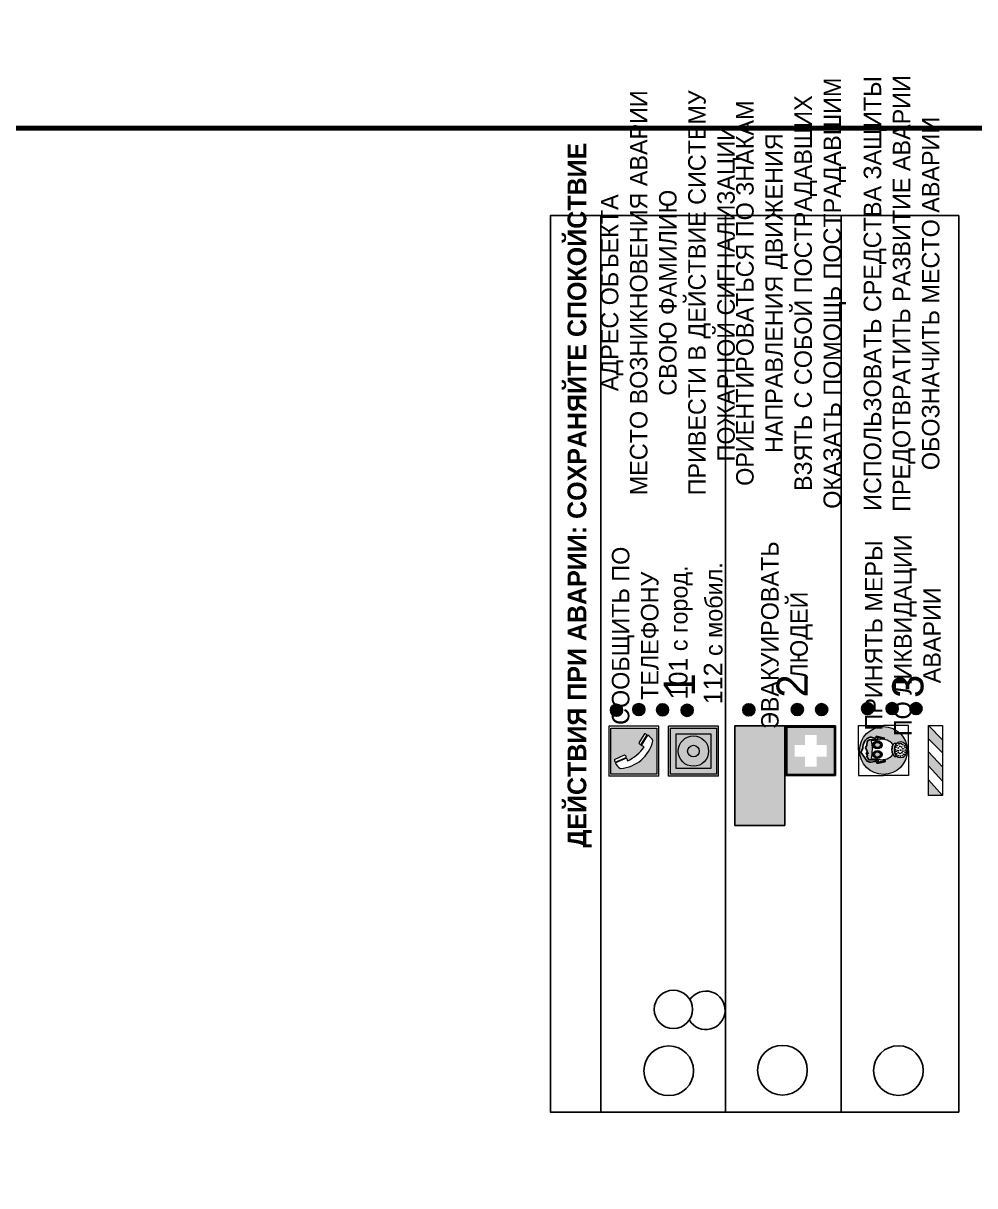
# Model space of a CAD drawing. Header units: millimetres. Extents: x 13810 to 67229, y 12374 to 21950.
# Drawn here: x 25630.8 to 25783.3, y 18913.3 to 19099.7 of the extents above; entities that cross this region are included whole.
import ezdxf

# ---------------------------------------------------------------- set-up
doc = ezdxf.new("R2010")
doc.units = ezdxf.units.MM
doc.styles.add('обычный', font='arial.ttf')

# ---------------------------------------------------------------- blocks, each defined once
blk = doc.blocks.new('A$C32E8229D')
at = {"true_color": 0xffffff}
blk.add_hatch(color=7, dxfattribs=at).paths.add_polyline_path([(0, 0), (0, -8), (16, -8), (16, 0)])
h = blk.add_hatch(color=126)
h.paths.add_polyline_path([(0.2, -0.2), (15.8, -0.2), (15.8, -7.8), (0.2, -7.8)])
h.paths.add_polyline_path([(13.49, -2.05), (12.08, -2.05), (11.37, -2.63, 0.162397), (11.29, -2.84), (11.29, -3.63), (10.35, -3.63), (10.35, -4.05), (11.68, -4.05), (11.68, -3.48), (12.26, -4.28), (11.29, -5.1), (11.29, -6.78), (11.85, -6.78), (11.85, -5.44), (12.8, -4.64), (12.8, -5.94), (14.46, -5.94), (14.46, -5.39), (13.45, -5.39), (13.45, -3.97), (12.46, -2.59), (13.15, -2.59), (13.69, -3.34), (14.18, -3)], flags=16)
h.paths.add_polyline_path([(10.74, -1.82, 1), (11.8, -1.82, 1)], flags=16)
h.paths.add_polyline_path([(9.39, -3.59), (5.99, -3.59), (6.56, -3.03), (5.91, -3.03), (5.1, -3.83), (5.91, -4.64), (6.56, -4.64), (5.99, -4.09), (9.39, -4.09)], flags=16)
h.paths.add_polyline_path([(4.29, -1.08), (1.72, -1.08), (1.72, -6.6), (4.29, -6.6)], flags=16)
at = {"color": 126}
blk.add_lwpolyline([(16, -8), (0, -8), (0, 0), (16, 0)], close=True, dxfattribs=at)
blk = doc.blocks.new('A$C18900ED3')
h = blk.add_hatch(color=126)
h.paths.add_polyline_path([(-0.18, -0.18), (-7.02, -0.18), (-7.02, -7.02), (-0.18, -7.02)])
h.paths.add_polyline_path([(-5.89, -4.46), (-5.89, -2.77), (-4.46, -2.77), (-4.46, -1.31), (-2.77, -1.31), (-2.77, -2.77), (-1.33, -2.77), (-1.33, -4.46), (-2.77, -4.46), (-2.77, -5.89), (-4.46, -5.89), (-4.46, -4.46)], flags=16)
at = {"color": 126}
for p, q in [((-7.2, 0), (-7.2, -7.2)), ((0, 0), (-7.2, 0)), ((0, -7.2), (0, 0)), ((-7.02, -7.02), (-7.02, -0.18)), ((-7.02, -0.18), (-0.18, -0.18)), ((-0.18, -0.18), (-0.18, -7.02)), ((-7.2, -7.2), (0, -7.2)), ((-0.18, -7.02), (-7.02, -7.02))]:
    blk.add_line(p, q, dxfattribs=at)
blk = doc.blocks.new('A$C456E1F9C')
at = {"lineweight": 5}
h = blk.add_hatch(color=242, dxfattribs=at)
h.paths.add_polyline_path([(0.51, -1.47), (0.51, -13.26), (12.29, -13.26), (12.29, -1.47)])
h.paths.add_polyline_path([(5.42, -4.95, -0.254479), (4.78, -5.4), (3.52, -2.53, -0.209735), (4.23, -2.4)], flags=16)
h.paths.add_polyline_path([(8.53, -8.6), (10.87, -10.17), (10.54, -10.76), (8.03, -9.13, -0.192251)], flags=16)
h.paths.add_polyline_path([(4.61, -5.49, 0.005518), (3.87, -5.72, 0.128647), (7.49, -10.01, 0.00809), (7.83, -9.33), (10.47, -10.97, -0.16736), (8.99, -12.25, -0.327862), (1.95, -3.95, -0.166952), (3.36, -2.62)], flags=16)
at = {"color": 242, "lineweight": 5}
for p, q in [((0, -13.77), (0, -0.97)), ((12.8, -0.97), (0, -0.97)), ((4.61, -5.49), (3.36, -2.62)), ((3.52, -2.53), (4.78, -5.4)), ((4.23, -2.4), (5.42, -4.95)), ((12.8, -13.77), (12.8, -0.97)), ((10.81, -10.12), (8.53, -8.6)), ((7.83, -9.33), (10.47, -10.97)), ((8.03, -9.13), (10.54, -10.76)), ((10.54, -10.76), (10.8, -10.3)), ((10.8, -10.3), (10.81, -10.12)), ((0, -13.77), (12.8, -13.77))]:
    blk.add_line(p, q, dxfattribs=at)
blk.add_lwpolyline([(0.51, -1.47), (12.29, -1.47), (12.29, -13.26), (0.51, -13.26)], close=True, dxfattribs=at)
for centre, radius, start, end in [((4.59, -5.34), 2.99, 114.2845, 152.1974), ((4.02, -3.27), 0.891, 76.3284, 123.7092), ((11.12, -3.31), 9.19, 183.9915, 256.6009), ((14.98, -39.1), 35.17, 107.1487, 108.4135), ((13.86, -0.94), 11.08, 205.5536, 234.8762), ((4.68, -4.59), 0.824, 276.9621, 334.0723), ((8.94, -9.5), 0.989, 114.4092, 157.9388), ((-13.31, 0.8), 23.44, 332.5487, 334.4027), ((7.87, -9.46), 3, 291.9291, 329.9329)]:
    blk.add_arc(centre, radius, start, end, dxfattribs=at)
blk = doc.blocks.new('A$C54414219')
at = {"true_color": 0xffffff}
h = blk.add_hatch(color=7, dxfattribs=at)
h.paths.add_polyline_path([(2.39, -9.45), (2.39, -18.3), (11.23, -18.3), (11.23, -9.45)], flags=0)
h.paths.add_polyline_path([(10.71, -13.87, -1), (2.92, -13.87, -1)], flags=0)
h.paths.add_polyline_path([(8.3, -13.87, -1), (5.33, -13.87, -1)], flags=0)
h.paths.add_polyline_path([(0.41, -7.47), (0.41, -20.27), (13.21, -20.27), (13.21, -7.47)])
h.paths.add_polyline_path([(0.92, -19.77), (12.71, -19.77), (12.71, -7.98), (0.92, -7.98)], flags=16)
h.paths.add_polyline_path([(11.23, -9.45), (11.23, -18.3), (2.39, -18.3), (2.39, -9.45)], flags=0)
at = {"lineweight": 5}
h = blk.add_hatch(color=242, dxfattribs=at)
h.paths.add_polyline_path([(12.71, -7.98), (0.92, -7.98), (0.92, -19.77), (12.71, -19.77)])
h.paths.add_polyline_path([(11.23, -18.3), (2.39, -18.3), (2.39, -9.45), (11.23, -9.45)], flags=16)
h.paths.add_polyline_path([(10.71, -13.87, -1), (2.92, -13.87, -1)], flags=0)
h.paths.add_polyline_path([(8.3, -13.87, -1), (5.33, -13.87, -1)], flags=0)
at = {"true_color": 0xffffff}
h = blk.add_hatch(color=7, dxfattribs=at)
h.paths.add_polyline_path([(2.39, -9.45), (2.39, -18.3), (11.23, -18.3), (11.23, -9.45)])
h.paths.add_polyline_path([(10.71, -13.87, -1), (2.92, -13.87, -1)], flags=16)
h.paths.add_polyline_path([(8.3, -13.87, -1), (5.33, -13.87, -1)], flags=0)
at = {"lineweight": 5}
h = blk.add_hatch(color=242, dxfattribs=at)
h.paths.add_polyline_path([(2.92, -13.87, 1), (10.71, -13.87, 1)])
h.paths.add_polyline_path([(8.3, -13.87, -1), (5.33, -13.87, -1)], flags=16)
at = {"color": 242, "lineweight": 5}
for p, q in [((0.41, -20.27), (0.41, -7.47)), ((0.41, -7.47), (13.21, -7.47)), ((0.41, -7.47), (13.21, -7.47)), ((13.21, -20.27), (13.21, -7.47)), ((0.41, -20.27), (13.21, -20.27))]:
    blk.add_line(p, q, dxfattribs=at)
for points in [[(0.92, -7.98), (12.71, -7.98), (12.71, -19.77), (0.92, -19.77)], [(2.39, -9.45), (11.23, -9.45), (11.23, -18.3), (2.39, -18.3)]]:
    blk.add_lwpolyline(points, close=True, dxfattribs=at)
for radius in [3.89, 1.49]:
    blk.add_circle((6.81, -13.87), radius, dxfattribs=at)
blk = doc.blocks.new('A$C38D26F80')
h = blk.add_hatch(color=5)
h.dxf.hatch_style = 1
h.paths.add_polyline_path([(-8.77, -4.48, 1), (-0.19, -4.48, 1)])
h.paths.add_polyline_path([(-6.75, -3.58), (-6.75, -3.31), (-6.62, -3.22), (-6.5, -3.22), (-6.42, -3.3), (-6.39, -3.28), (-6.59, -2.23), (-6.59, -2.01), (-6.38, -1.58), (-4.76, -0.4), (-4.13, -0.79, -0.362848), (-2.1, -2.1, -0.201049), (-2.17, -2.48, 0.085434), (-2.26, -3.13), (-1.9, -3.16), (-2.25, -4.7), (-2.4, -4.59), (-2.43, -4.34), (-2.36, -4.34), (-2.14, -3.34), (-2.47, -3.42), (-2.58, -1.95), (-2.77, -1.58), (-3.58, -1.52), (-3.92, -1.26), (-5.05, -1.73), (-4.87, -1.39), (-5.41, -1.6), (-5.41, -1.46), (-6.13, -1.87), (-6.18, -3.5), (-6.56, -3.47), (-6.37, -4.59), (-6.16, -4.43), (-6.16, -4.66), (-6.36, -4.79), (-6.37, -4.8), (-6.51, -4.76)], flags=16)
h.paths.add_polyline_path([(-6.51, -4.76), (-6.36, -4.79), (-6.37, -4.8)], flags=0)
h.paths.add_polyline_path([(-5.92, -2.34, 0.089508), (-2.67, -2.35), (-2.48, -3.88, -0.268602), (-3.4, -6.18, 0.262449), (-5.2, -6.18, -0.268602), (-6.11, -3.88)], flags=16)
edge = h.paths.add_edge_path(flags=16)
edge.add_ellipse((-5.19, -3.41), major_axis=(0, 0.842), ratio=0.848992, start_angle=0, end_angle=360)
edge = h.paths.add_edge_path(flags=0)
edge.add_ellipse((-5.19, -3.39), major_axis=(0, 0.665), ratio=0.853798, start_angle=0, end_angle=360)
edge = h.paths.add_edge_path(flags=0)
edge.add_ellipse((-5.19, -3.4), major_axis=(0, 0.528), ratio=0.864094, start_angle=0, end_angle=360)
edge = h.paths.add_edge_path(flags=16)
edge.add_ellipse((-3.47, -3.4), major_axis=(0, 0.842), ratio=0.848992, start_angle=0, end_angle=360)
h.paths.add_polyline_path([(-3.13, -6.45), (-3.13, -6.84, 0.383174), (-5.57, -6.85), (-5.57, -6.49, -0.369952)], flags=16)
edge = h.paths.add_edge_path(flags=0)
edge.add_ellipse((-3.47, -3.39), major_axis=(0, 0.665), ratio=0.853798, start_angle=0, end_angle=360)
edge = h.paths.add_edge_path(flags=0)
edge.add_ellipse((-3.47, -3.4), major_axis=(0, 0.528), ratio=0.864094, start_angle=0, end_angle=360)
edge = h.paths.add_edge_path(flags=16)
edge.add_ellipse((-4.34, -7.57), major_axis=(-1.48, 0), ratio=0.744955, start_angle=0, end_angle=360)
h.paths.add_polyline_path([(-5.01, -6.85, -1), (-5.15, -6.85, -1)], flags=0)
h.paths.add_polyline_path([(-5.33, -7.14, -1), (-5.47, -7.14, -1)], flags=0)
h.paths.add_polyline_path([(-4.61, -6.71, -1), (-4.74, -6.71, -1)], flags=16)
h.paths.add_polyline_path([(-5.43, -7.51, -1), (-5.57, -7.51, -1)], flags=0)
h.paths.add_polyline_path([(-4.26, -6.67, -1), (-4.4, -6.67, -1)], flags=16)
h.paths.add_polyline_path([(-4.74, -7.14, -1), (-4.88, -7.14, -1)], flags=0)
h.paths.add_polyline_path([(-4.93, -7.43, -1), (-5.07, -7.43, -1)], flags=0)
h.paths.add_polyline_path([(-4.41, -7.07, -1), (-4.54, -7.07, -1)], flags=0)
h.paths.add_polyline_path([(-5.33, -7.87, -1), (-5.46, -7.87, -1)], flags=0)
h.paths.add_polyline_path([(-3.8, -6.71, -1), (-3.94, -6.71, -1)], flags=16)
h.paths.add_polyline_path([(-4.85, -7.78, -1), (-4.98, -7.78, -1)], flags=0)
h.paths.add_polyline_path([(-3.96, -7.14, -1), (-4.1, -7.14, -1)], flags=0)
h.paths.add_polyline_path([(-4.33, -7.53, -1), (-4.47, -7.53, -1)], flags=0)
h.paths.add_polyline_path([(-5.09, -8.12, -1), (-5.23, -8.12, -1)], flags=0)
h.paths.add_polyline_path([(-3.5, -6.94, -1), (-3.64, -6.94, -1)], flags=0)
h.paths.add_polyline_path([(-4.54, -7.97, -1), (-4.68, -7.97, -1)], flags=0)
h.paths.add_polyline_path([(-3.66, -7.39, -1), (-3.8, -7.39, -1)], flags=0)
h.paths.add_polyline_path([(-4.73, -8.35, -1), (-4.86, -8.35, -1)], flags=0)
h.paths.add_polyline_path([(-4.09, -7.96, -1), (-4.23, -7.96, -1)], flags=0)
h.paths.add_polyline_path([(-3.77, -7.74, -1), (-3.91, -7.74, -1)], flags=0)
h.paths.add_polyline_path([(-3.22, -7.27, -1), (-3.35, -7.27, -1)], flags=0)
h.paths.add_polyline_path([(-4.34, -8.4, -1), (-4.47, -8.4, -1)], flags=0)
h.paths.add_polyline_path([(-3.16, -7.61, -1), (-3.3, -7.61, -1)], flags=0)
h.paths.add_polyline_path([(-3.9, -8.35, -1), (-4.04, -8.35, -1)], flags=0)
h.paths.add_polyline_path([(-3.32, -7.91, -1), (-3.46, -7.91, -1)], flags=0)
h.paths.add_polyline_path([(-3.55, -8.23, -1), (-3.69, -8.23, -1)], flags=0)
at = {"color": 5, "lineweight": 5}
for p, q in [((-4.48, 0), (-8.96, 0)), ((-8.96, 0), (-8.96, -4.48)), ((-4.48, 0), (0, 0)), ((0, 0), (0, -4.48)), ((-6.59, -2.01), (-6.38, -1.58)), ((-6.59, -2.23), (-6.59, -2.01)), ((-6.38, -1.58), (-4.76, -0.4)), ((-6.13, -1.87), (-6.18, -3.5)), ((-5.41, -1.46), (-6.13, -1.87)), ((-4.87, -1.39), (-5.41, -1.6)), ((-5.41, -1.6), (-5.41, -1.46)), ((-3.92, -1.26), (-5.05, -1.73)), ((-5.05, -1.73), (-4.87, -1.39)), ((-4.76, -0.4), (-4.13, -0.79)), ((-3.58, -1.52), (-3.92, -1.26)), ((-2.77, -1.58), (-3.58, -1.52)), ((-2.58, -1.95), (-2.77, -1.58)), ((-2.47, -3.42), (-2.58, -1.95)), ((-6.75, -3.31), (-6.62, -3.22)), ((-6.75, -3.58), (-6.75, -3.31)), ((-6.51, -4.76), (-6.75, -3.58)), ((-6.62, -3.22), (-6.5, -3.22)), ((-6.39, -3.28), (-6.59, -2.23)), ((-6.18, -3.5), (-6.56, -3.47)), ((-6.56, -3.47), (-6.37, -4.59)), ((-6.5, -3.22), (-6.42, -3.3)), ((-6.42, -3.3), (-6.39, -3.28)), ((-5.92, -2.34), (-6.11, -3.88)), ((-2.67, -2.34), (-2.48, -3.88)), ((-2.14, -3.34), (-2.47, -3.42)), ((-2.36, -4.34), (-2.14, -3.34)), ((-1.9, -3.16), (-2.26, -3.13)), ((-2.25, -4.7), (-1.9, -3.16)), ((-8.96, -8.96), (-8.96, -4.48)), ((-6.37, -4.8), (-6.51, -4.76)), ((-6.37, -4.59), (-6.16, -4.43)), ((-6.16, -4.66), (-6.37, -4.8)), ((-6.16, -4.43), (-6.16, -4.66)), ((-2.43, -4.34), (-2.4, -4.59)), ((-2.43, -4.34), (-2.36, -4.34)), ((-2.4, -4.59), (-2.25, -4.7)), ((0, -8.96), (0, -4.48)), ((-5.57, -6.49), (-5.57, -6.85)), ((-3.13, -6.45), (-3.13, -6.84)), ((-4.48, -8.96), (-8.96, -8.96)), ((-4.48, -8.96), (0, -8.96))]:
    blk.add_line(p, q, dxfattribs=at)
at = {"color": 5}
for p, q in [((-6.59, -2.01), (-6.38, -1.58)), ((-6.59, -2.23), (-6.59, -2.01)), ((-6.38, -1.58), (-4.76, -0.4)), ((-6.13, -1.87), (-6.18, -3.5)), ((-5.41, -1.46), (-6.13, -1.87)), ((-4.87, -1.39), (-5.41, -1.6)), ((-5.41, -1.6), (-5.41, -1.46)), ((-3.92, -1.26), (-5.05, -1.73)), ((-5.05, -1.73), (-4.87, -1.39)), ((-4.76, -0.4), (-4.13, -0.79)), ((-3.58, -1.52), (-3.92, -1.26)), ((-2.77, -1.58), (-3.58, -1.52)), ((-2.58, -1.95), (-2.77, -1.58)), ((-2.47, -3.42), (-2.58, -1.95)), ((-6.75, -3.31), (-6.62, -3.22)), ((-6.75, -3.58), (-6.75, -3.31)), ((-6.51, -4.76), (-6.75, -3.58)), ((-6.62, -3.22), (-6.5, -3.22)), ((-6.39, -3.28), (-6.59, -2.23)), ((-6.18, -3.5), (-6.56, -3.47)), ((-6.56, -3.47), (-6.37, -4.59)), ((-6.5, -3.22), (-6.42, -3.3)), ((-6.42, -3.3), (-6.39, -3.28)), ((-2.14, -3.34), (-2.47, -3.42)), ((-2.36, -4.34), (-2.14, -3.34)), ((-2.26, -3.13), (-1.9, -3.16)), ((-1.9, -3.16), (-2.25, -4.7)), ((-6.37, -4.8), (-6.51, -4.76)), ((-6.36, -4.79), (-6.51, -4.76)), ((-6.37, -4.59), (-6.16, -4.43)), ((-6.16, -4.66), (-6.37, -4.8)), ((-6.16, -4.66), (-6.36, -4.79)), ((-6.16, -4.43), (-6.16, -4.66)), ((-2.4, -4.59), (-2.43, -4.34)), ((-2.43, -4.34), (-2.36, -4.34)), ((-2.25, -4.7), (-2.4, -4.59))]:
    blk.add_line(p, q, dxfattribs=at)
at = {"color": 5, "lineweight": 5}
for centre, radius in [((-4.48, -4.48), 4.29), ((-5.5, -7.51), 0.0678), ((-5.4, -7.14), 0.0678), ((-5.4, -7.87), 0.0678), ((-5.16, -8.12), 0.0678), ((-5.08, -6.85), 0.0678), ((-5, -7.43), 0.0678), ((-4.91, -7.78), 0.0678), ((-4.81, -7.14), 0.0678), ((-4.79, -8.35), 0.0678), ((-4.67, -6.71), 0.0678), ((-4.61, -7.97), 0.0678), ((-4.47, -7.07), 0.0678), ((-4.4, -7.53), 0.0678), ((-4.4, -8.4), 0.0678), ((-4.33, -6.67), 0.0678), ((-4.16, -7.96), 0.0678), ((-4.03, -7.14), 0.0678), ((-3.97, -8.35), 0.0678), ((-3.87, -6.71), 0.0678), ((-3.84, -7.74), 0.0678), ((-3.73, -7.39), 0.0678), ((-3.62, -8.23), 0.0678), ((-3.57, -6.94), 0.0678), ((-3.39, -7.91), 0.0678), ((-3.28, -7.27), 0.0678), ((-3.23, -7.61), 0.0678)]:
    blk.add_circle(centre, radius, dxfattribs=at)
at = {"color": 5}
for centre, radius, start, end in [((-3.89, -2.66), 1.88, 17.387, 97.1599), ((-0.35, -3.07), 1.91, 162.2553, 181.7878), ((-2.6, -2.2), 0.511, 326.3906, 11.8614)]:
    blk.add_arc(centre, radius, start, end, dxfattribs=at)
at = {"color": 5, "lineweight": 5}
for centre, radius, start, end in [((-3.66, -4.24), 2.47, 171.573, 231.7124), ((-4.28, 6.66), 9.15, 259.6987, 280.1569), ((-4.93, -4.24), 2.47, 308.2876, 8.427), ((-0.47, -3.05), 1.79, 161.5846, 182.4584), ((-2.6, -2.2), 0.513, 326.4781, 11.7739), ((-4.33, -7.88), 1.87, 50.358, 131.5662), ((-4.3, -7.78), 1.83, 60.5889, 119.4111), ((-4.34, -8.2), 1.82, 48.4943, 132.3565)]:
    blk.add_arc(centre, radius, start, end, dxfattribs=at)
for centre, major_axis, ratio in [((-5.19, -3.41), (0, 0.842), 0.848992), ((-5.19, -3.39), (0, 0.665), 0.853798), ((-5.19, -3.4), (0, 0.528), 0.864094), ((-3.47, -3.4), (0, 0.842), 0.848992), ((-3.47, -3.39), (0, 0.665), 0.853798), ((-3.47, -3.4), (0, 0.528), 0.864094), ((-4.34, -7.57), (-1.48, 0), 0.744955)]:
    blk.add_ellipse(centre, major_axis=major_axis, ratio=ratio, dxfattribs=at)
blk = doc.blocks.new('A$C47DD6509')
at = {"lineweight": 5}
for points in [[(-8.69, 0), (-11.19, 0), (-11.19, -2.22)], [(-4.22, 0), (-6.45, 0), (-8.91, -2.22), (-6.61, -2.22)], [(0, 0), (-2.09, 0), (-4.36, -2.22), (-2.29, -2.22)]]:
    blk.add_hatch(color=242, dxfattribs=at).paths.add_polyline_path(points)
at = {"color": 242, "lineweight": 5}
for p, q in [((-11.19, -2.22), (-8.69, 0)), ((-11.19, -2.22), (-11.19, 0)), ((-11.19, 0), (-8.69, 0)), ((-11.19, 0), (0, 0)), ((-8.91, -2.22), (-6.45, 0)), ((-6.61, -2.22), (-4.22, 0)), ((-4.36, -2.22), (-2.09, 0)), ((-2.29, -2.22), (0, 0)), ((0, 0), (0, -2.22)), ((0, -2.22), (-11.19, -2.22))]:
    blk.add_line(p, q, dxfattribs=at)

msp = doc.modelspace()

# ---------------------------------------------------------------- hatches: boundary and pattern name
h = msp.add_hatch(color=256)
h.dxf.hatch_style = 1
h.paths.add_polyline_path([(25766.13, 18988.81, 1), (25766.13, 18990.74, 1)])
h = msp.add_hatch(color=256)
h.dxf.hatch_style = 1
h.paths.add_polyline_path([(25770.07, 18988.8, 1), (25770.07, 18990.73, 1)])
h = msp.add_hatch(color=256)
h.dxf.hatch_style = 1
h.paths.add_polyline_path([(25773.9, 18988.8, 1), (25773.9, 18990.74, 1)])
h = msp.add_hatch(color=256)
h.dxf.hatch_style = 1
h.paths.add_polyline_path([(25725.88, 18988.55, 1), (25725.88, 18990.48, 1)])
h = msp.add_hatch(color=256)
h.dxf.hatch_style = 1
h.paths.add_polyline_path([(25729.46, 18988.65, 1), (25729.46, 18990.58, 1)])
h = msp.add_hatch(color=256)
h.dxf.hatch_style = 1
h.paths.add_polyline_path([(25733.27, 18988.61, 1), (25733.27, 18990.55, 1)])
h = msp.add_hatch(color=256)
h.dxf.hatch_style = 1
h.paths.add_polyline_path([(25737.2, 18988.53, 1), (25737.2, 18990.46, 1)])
h = msp.add_hatch(color=256)
h.dxf.hatch_style = 1
h.paths.add_polyline_path([(25747.09, 18988.62, 1), (25747.09, 18990.55, 1)])
h = msp.add_hatch(color=256)
h.dxf.hatch_style = 1
h.paths.add_polyline_path([(25754.87, 18988.66, 1), (25754.87, 18990.59, 1)])
h = msp.add_hatch(color=256)
h.dxf.hatch_style = 1
h.paths.add_polyline_path([(25758.77, 18988.65, 1), (25758.77, 18990.58, 1)])

# ---------------------------------------------------------------- linework, layer by layer
at = {"color": 2, "lineweight": 100}
for points in [[(25277.24, 19477.83), (25877.24, 19477.83), (25877.24, 19082.83), (25277.24, 19082.83)], [(25277.24, 19082.83), (25877.24, 19082.83), (25877.24, 18687.83), (25277.24, 18687.83)]]:
    msp.add_lwpolyline(points, close=True, dxfattribs=at)
for points in [[(25723.34, 18925.07), (25723.34, 19068.84), (25715.29, 19068.84), (25715.29, 18925.07)], [(25723.34, 18925.07), (25723.34, 19068.84), (25780.74, 19068.84), (25780.74, 18925.07)]]:
    msp.add_lwpolyline(points, close=True)
for points in [[(25743.34, 18983.49), (25743.34, 18925.07), (25743.34, 19068.84)], [(25761.91, 18983.49), (25761.91, 18925.07), (25761.91, 19068.84)]]:
    msp.add_lwpolyline(points)
for centre, radius in [((25766.13, 18989.77), 0.966), ((25770.07, 18989.77), 0.966), ((25773.9, 18989.77), 0.966), ((25725.88, 18989.51), 0.966), ((25729.46, 18989.62), 0.966), ((25733.27, 18989.58), 0.966), ((25737.2, 18989.5), 0.966), ((25747.09, 18989.58), 0.966), ((25754.87, 18989.62), 0.966), ((25758.77, 18989.61), 0.966), ((25735, 18941.54), 3.08), ((25734.26, 18931.69), 3.98), ((25752.49, 18931.79), 3.98), ((25771.07, 18931.73), 3.98)]:
    msp.add_circle(centre, radius)
msp.add_arc((25740.21, 18941.39), 3.08, 210.7434, 145.8808)

# ---------------------------------------------------------------- block references
at = {"rotation": 90}
for name, p, xscale, yscale, zscale in [('A$C456E1F9C', (25724.06, 18978.96), 0.625, 0.625, 0.625), ('A$C54414219', (25729.55, 18978.7), 0.625, 0.625, 0.625), ('A$C18900ED3', (25753.01, 18987.02), 1.111111111007631, 1.111111111007631, 1.111111111007631), ('A$C38D26F80', (25764.68, 18987.05), 0.8928571427240968, 0.8928571427240968, 0.8928571427240968)]:
    msp.add_blockref(name, p, dxfattribs=dict(at, xscale=xscale, yscale=yscale, zscale=zscale))
at = {"xscale": -1, "rotation": 90}
msp.add_blockref('A$C32E8229D', (25744.87, 18987.02), dxfattribs=at)
at = {"color": 242, "true_color": 0xc1121c, "rotation": 90}
msp.add_blockref('A$C47DD6509', (25775.9, 18987.04), dxfattribs=at)

# ---------------------------------------------------------------- texts
at = {"lineweight": 0, "attachment_point": 5, "rotation": 90, "style": 'обычный'}
for s, insert, char_height, width in [('\\pi-8.4,l8.4,t8.4;{\\fProxima Nova Rg|b0|i0|c204|p2;ОРИЕНТИРОВАТЬСЯ ПО ЗНАКАМ \\PНАПРАВЛЕНИЯ ДВИЖЕНИЯ\\PВЗЯТЬ С СОБОЙ ПОСТРАДАВШИХ\\PОКАЗАТЬ ПОМОЩЬ ПОСТРАДАВШИМ}', (25753.87, 19056.39), 2.8, 126.6484), ('\\pi-8.4,l8.4,t8.4;{\\fProxima Nova Rg|b0|i0|c204|p2;ИСПОЛЬЗОВАТЬ СРЕДСТВА ЗАЩИТЫ \\PПРЕДОТВРАТИТЬ РАЗВИТИЕ АВАРИИ\\PОБОЗНАЧИТЬ МЕСТО АВАРИИ}', (25771.6, 19056.34), 2.8, 126.6484), ('\\pi-8.4,l8.4,t8.4;{\\fProxima Nova Rg|b0|i0|c204|p2;АДРЕС ОБЪЕКТА\\PМЕСТО ВОЗНИКНОВЕНИЯ АВАРИИ\\PСВОЮ ФАМИЛИЮ\\PПРИВЕСТИ В ДЕЙСТВИЕ СИСТЕМУ \\PПОЖАРНОЙ СИГНАЛИЗАЦИИ}', (25734.51, 19056.46), 2.8, 126.6484), ('{\\fProxima Nova Rg|b1|i0|c204|p2;ДЕЙСТВИЯ ПРИ АВАРИИ: СОХРАНЯЙТЕ СПОКОЙСТВИЕ\\H1.6644x; }', (25719.97, 19024.01), 3, 175.1736), ('{\\fProxima Nova Rg|b0|i0|c204|p2;ПРИНЯТЬ МЕРЫ \\PПО ЛИКВИДАЦИИ \\PАВАРИИ}', (25771.79, 19001.52), 2.8, 126.6484), ('{\\fProxima Nova Rg|b0|i0|c204|p2;СООБЩИТЬ ПО \\PТЕЛЕФОНУ}', (25728.89, 19001.45), 2.8, 126.6484), ('{\\fProxima Nova Rg|b0|i0|c204|p2;ЭВАКУИРОВАТЬ \\PЛЮДЕЙ}', (25753.21, 19001.55), 2.8, 126.6484), ('{\\fProxima Nova Rg|b0|i0|c204|p2;\\H1.0714x;101\\H0.93333x; с город.\\H1.3416x; }', (25736.19, 19001.99), 2.8, 126.6484), ('{\\fProxima Nova Rg|b0|i0|c204|p2;\\H1.0714x;112\\H0.93333x; с мобил.\\H1.3416x; }', (25741.39, 19001.86), 2.8, 126.6484), ('{\\fProxima Nova Rg|b0|i0|c204|p2;1\\H1.1667x; }', (25735.96, 18993.55), 5, 126.6484), ('{\\fProxima Nova Rg|b0|i0|c204|p2;2\\H1.1967x; }', (25754.04, 18993.4), 5, 126.6484), ('{\\fProxima Nova Rg|b0|i0|c204|p2;3\\H1.1967x; }', (25772.62, 18993.34), 5, 126.6484)]:
    msp.add_mtext(s, dxfattribs=dict(at, insert=insert, char_height=char_height, width=width))

doc.saveas('drawing.dxf')
